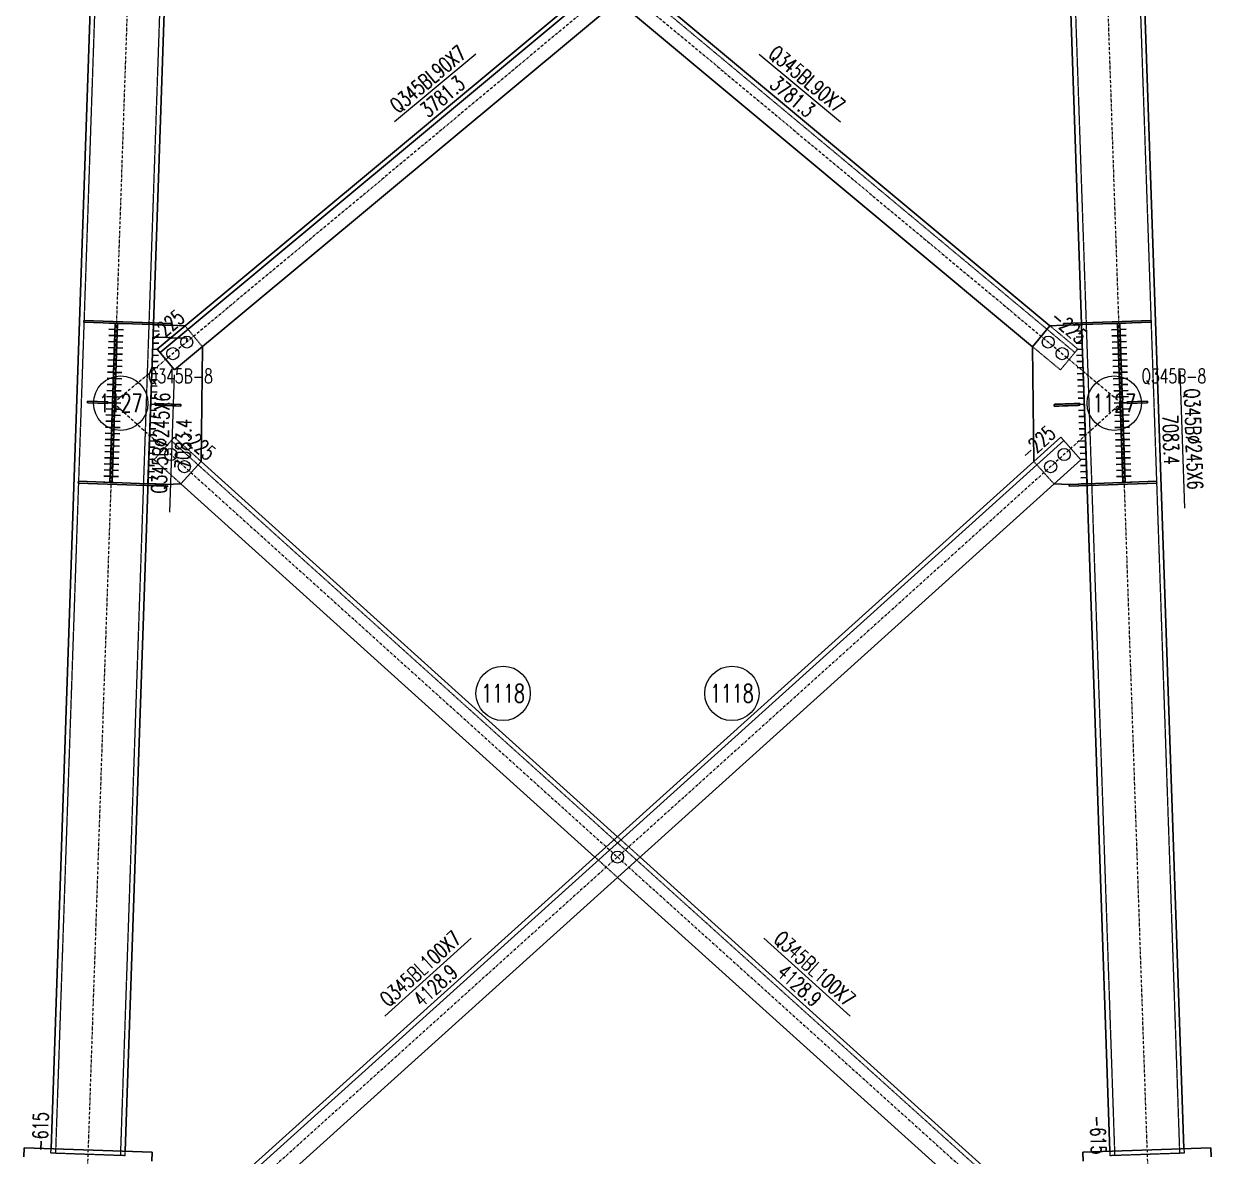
# Model space of a CAD drawing. Extents: x 4047 to 43290, y -150151 to -101862.
# Drawn here: x 38900 to 42831, y -137136 to -133387 of the extents above; entities that cross this region are included whole.
import ezdxf
from ezdxf.enums import TextEntityAlignment as Align

# ---------------------------------------------------------------- set-up
doc = ezdxf.new("R2010")
doc.units = 0
doc.header["$MEASUREMENT"] = 0
doc.linetypes.add('Dash', pattern=[2.75, 2, -0.75])
doc.linetypes.add('DashDot', pattern=[15.6, 9, -3, 0.6, -3])
doc.layers.get('0').update_dxf_attribs({"linetype": 'CONTINUOUS', "lineweight": 25})
doc.layers.get('Defpoints').update_dxf_attribs({"linetype": 'CONTINUOUS'})
doc.styles.get("Standard").update_dxf_attribs({"font": 'simplex.shx', "width": 0.7, "height": 3, "bigfont": 'gbhzfs.shx'})
doc.dimstyles.new('ISO-25$0', dxfattribs={"dimtxt": 2, "dimasz": 1.5, "dimexe": 1.25, "dimexo": 0.625, "dimtad": 1, "dimdsep": 46, "dimtxsty": 'Standard', "dimcen": 2.5, "dimclrd": 150, "dimclre": 2, "dimclrt": 6, "dimadec": 0, "dimazin": 0, "dimtfac": 1, "dimtmove": 0, "dimatfit": 0, "dimfxl": 0, "dimarcsym": 0})

# ---------------------------------------------------------------- blocks, each defined once
blk = doc.blocks.new('M20X45S')
at = {"color": 3, "linetype": 'Continuous', "lineweight": 13}
blk.add_circle((0, 0), 1, dxfattribs=at)
blk = doc.blocks.new('*D201')
at = {"color": 2, "linetype": 'Continuous', "lineweight": -2}
for p, q in [((39326.9, -134436.8), (39327.3, -134424.3)), ((39439.3, -134440.7), (39439.7, -134428.2))]:
    blk.add_line(p, q, dxfattribs=at)
at = {"color": 150, "linetype": 'Continuous', "lineweight": -2}
for p, q in [((39327.5, -134424.5), (39376.6, -134426.2)), ((39439.5, -134428.4), (39390.4, -134426.7))]:
    blk.add_line(p, q, dxfattribs=at)
at = {"color": 150, "linetype": 'Continuous'}
for points in [[(39327.5, -134424.5), (39327.5, -134424.5), (39327.3, -134424.5)], [(39439.5, -134428.3), (39439.5, -134428.4), (39439.7, -134428.4)]]:
    blk.add_solid(points, dxfattribs=at)
at = {"layer": 'Defpoints', "color": 0, "linetype": 'Continuous'}
for p in [(39326.9, -134436.9), (39327.3, -134424.5), (39439.3, -134440.8)]:
    blk.add_point(p, dxfattribs=at)
at = {"color": 6, "linetype": 'Continuous', "insert": (39383.5, -134426.4), "char_height": 3, "attachment_point": 5}
blk.add_mtext('\\A1;112.4908', dxfattribs=at)

msp = doc.modelspace()

# ---------------------------------------------------------------- linework, layer by layer
at = {"color": 1, "linetype": 'Dash', "lineweight": 20}
for p, q in [((39247.29649, -130046.66431), (39004.52587, -137125.85765)), ((39462.17017, -130054.03309), (39219.39956, -137133.22643)), ((42268.61859, -130054.03309), (42511.3892, -137133.22643)), ((42483.49227, -130046.66431), (42726.26289, -137125.85765)), ((39474.30668, -132055.31165), (42379.84338, -134475.30787)), ((39328.71004, -134383.38892), (39388.56873, -134385.44169)), ((42402.07871, -134383.38892), (42342.22746, -134385.44143)), ((39433.55181, -134386.98432), (39491.15036, -134456.13926)), ((42297.23695, -134386.98432), (42389.44314, -134463.78205)), ((42331.84458, -134532.93699), (42239.6384, -134456.13926)), ((42389.44314, -134463.78205), (42331.84458, -134532.93699)), ((39334.50824, -134650.06483), (39334.71388, -134644.06836)), ((39419.48765, -134652.97908), (39334.50824, -134650.06483)), ((39334.71388, -134644.06836), (39419.69329, -134646.9826)), ((39419.69329, -134646.9826), (39419.48765, -134652.97908)), ((42396.07488, -134644.06836), (42311.09547, -134646.9826)), ((42311.09547, -134646.9826), (42311.30111, -134652.97908)), ((42311.30111, -134652.97908), (42396.28052, -134650.06483)), ((42396.28052, -134650.06483), (42396.07488, -134644.06836)), ((39330.94642, -134830.11186), (39397.88393, -134755.81939)), ((39387.8433, -134766.96326), (42455.3134, -137530.75335)), ((39397.88393, -134755.81939), (39487.03489, -134836.14439)), ((39420.09739, -134910.43686), (39330.94642, -134830.11186)), ((42243.75387, -134836.14439), (42310.69137, -134910.43686)), ((39370.52169, -134911.69372), (39310.663, -134909.64096)), ((42360.27451, -134911.69347), (42420.12576, -134909.64096)), ((40865.39438, -136078.04608), (40940.09092, -136145.34766)), ((40865.39438, -136212.64923), (40790.69784, -136145.34766)), ((38989.53468, -137125.34355), (38990.04878, -137110.35236)), ((39234.39074, -137133.74053), (38989.53468, -137125.34355)), ((39234.90484, -137118.74934), (39234.39074, -137133.74053)), ((42496.39801, -137133.74053), (42495.88391, -137118.74934)), ((42741.25408, -137125.34355), (42496.39801, -137133.74053)), ((42740.73997, -137110.35236), (42741.25408, -137125.34355))]:
    msp.add_line(p, q, dxfattribs=at)
at = {"color": 2, "linetype": 'DashDot', "lineweight": 15}
for p, q in [((39354.73333, -130050.3487), (39090.88457, -137744.18072)), ((42376.05543, -130050.3487), (42639.90418, -137744.18072)), ((42440.88508, -131940.76675), (39197.25753, -134642.3559)), ((39289.90367, -131940.76675), (42533.53123, -134642.3559)), ((42533.53163, -134642.35624), (39090.88457, -137744.18072)), ((39197.25712, -134642.35624), (42639.90418, -137744.18072))]:
    msp.add_line(p, q, dxfattribs=at)
at = {"color": 7, "linetype": 'Continuous', "lineweight": 30}
for p, q in [((42256.48208, -132055.31165), (39350.94538, -134475.30787)), ((39202.14038, -134379.0484), (39182.15215, -134378.36293)), ((39210.13568, -134379.32259), (39230.12391, -134380.00805)), ((39328.71004, -134383.38892), (39348.69829, -134384.07439)), ((42402.07871, -134383.38892), (42382.09046, -134384.07439)), ((42520.65308, -134379.32259), (42500.66484, -134380.00805)), ((42528.64837, -134379.0484), (42548.63661, -134378.36293)), ((39200.75215, -134419.52933), (39180.76391, -134418.84386)), ((39201.44627, -134399.28886), (39181.45803, -134398.6034)), ((39208.74744, -134419.80351), (39228.73568, -134420.48898)), ((39209.44156, -134399.56305), (39229.4298, -134400.24852)), ((39328.01592, -134403.62939), (39348.00417, -134404.31485)), ((42402.77283, -134403.62939), (42382.78458, -134404.31485)), ((42521.3472, -134399.56305), (42501.35896, -134400.24852)), ((42522.04131, -134419.80351), (42502.05308, -134420.48898)), ((42529.34249, -134399.28886), (42549.33073, -134398.6034)), ((42530.03661, -134419.52933), (42550.02484, -134418.84386)), ((39199.36391, -134460.01025), (39179.37568, -134459.32478)), ((39200.05803, -134439.76979), (39180.0698, -134439.08432)), ((39207.35921, -134460.28444), (39227.34744, -134460.96991)), ((39208.05333, -134440.04398), (39228.04156, -134440.72944)), ((39326.62769, -134444.11031), (39346.61594, -134444.79578)), ((39327.32181, -134423.86985), (39347.31006, -134424.55532)), ((42403.46695, -134423.86985), (42383.4787, -134424.55532)), ((42404.16107, -134444.11031), (42384.17282, -134444.79578)), ((42522.73543, -134440.04398), (42502.74719, -134440.72944)), ((42523.42955, -134460.28444), (42503.44131, -134460.96991)), ((42530.73073, -134439.76979), (42550.71896, -134439.08432)), ((42531.42484, -134460.01025), (42551.41308, -134459.32478)), ((39197.97568, -134500.49118), (39177.98744, -134499.80571)), ((39198.6698, -134480.25071), (39178.68156, -134479.56525)), ((39205.97097, -134500.76536), (39225.95921, -134501.45083)), ((39206.66509, -134480.5249), (39226.65333, -134481.21037)), ((39325.23946, -134484.59124), (39345.22771, -134485.2767)), ((39325.93357, -134464.35077), (39345.92182, -134465.03624)), ((42404.85518, -134464.35077), (42384.86693, -134465.03624)), ((42405.5493, -134484.59124), (42385.56105, -134485.2767)), ((42524.12367, -134480.5249), (42504.13543, -134481.21037)), ((42524.81778, -134500.76536), (42504.82955, -134501.45083)), ((42532.11896, -134480.25071), (42552.1072, -134479.56525)), ((42532.81308, -134500.49118), (42552.80131, -134499.80571)), ((39196.58745, -134540.9721), (39176.59921, -134540.28664)), ((39197.28156, -134520.73164), (39177.29333, -134520.04617)), ((39205.27686, -134521.00583), (39225.26509, -134521.69129)), ((39323.85122, -134525.07216), (39343.83947, -134525.75763)), ((39324.54534, -134504.8317), (39344.53359, -134505.51717)), ((42406.24342, -134504.8317), (42386.25517, -134505.51717)), ((42406.93754, -134525.07216), (42386.94929, -134525.75763)), ((42525.5119, -134521.00583), (42505.52366, -134521.69129)), ((42533.50719, -134520.73164), (42553.49543, -134520.04617)), ((42534.20131, -134540.9721), (42554.18955, -134540.28664)), ((39195.89333, -134561.21257), (39175.90509, -134560.5271)), ((39203.88862, -134561.48675), (39223.87686, -134562.17222)), ((39204.58274, -134541.24629), (39224.57098, -134541.93176)), ((39322.46299, -134565.55309), (39342.45124, -134566.23856)), ((39323.1571, -134545.31263), (39343.14535, -134545.99809)), ((42407.63165, -134545.31263), (42387.6434, -134545.99809)), ((42408.32577, -134565.55309), (42388.33752, -134566.23856)), ((42526.20602, -134541.24629), (42506.21778, -134541.93176)), ((42526.90013, -134561.48675), (42506.9119, -134562.17222)), ((42534.89543, -134561.21257), (42554.88366, -134560.5271)), ((39194.50509, -134601.69349), (39174.51686, -134601.00802)), ((39195.19921, -134581.45303), (39175.21098, -134580.76756)), ((39202.50039, -134601.96768), (39222.48862, -134602.65315)), ((39203.19451, -134581.72722), (39223.18274, -134582.41268)), ((39321.07475, -134606.03401), (39341.063, -134606.71948)), ((39321.76887, -134585.79355), (39341.75712, -134586.47902)), ((42409.01989, -134585.79355), (42389.03164, -134586.47902)), ((42409.714, -134606.03401), (42389.72575, -134606.71948)), ((42527.59425, -134581.72722), (42507.60601, -134582.41268)), ((42528.28837, -134601.96768), (42508.30013, -134602.65315)), ((42535.58955, -134581.45303), (42555.57778, -134580.76756)), ((42536.28366, -134601.69349), (42556.2719, -134601.00802)), ((39193.11686, -134642.17442), (39173.12862, -134641.48895)), ((39193.81098, -134621.93396), (39173.82274, -134621.24849)), ((39201.11215, -134642.4486), (39221.10039, -134643.13407)), ((39201.80627, -134622.20814), (39221.79451, -134622.89361)), ((39319.68652, -134646.51494), (39339.67477, -134647.20041)), ((39320.38064, -134626.27448), (39340.36889, -134626.95994)), ((42410.40812, -134626.27448), (42390.41987, -134626.95994)), ((42411.10224, -134646.51494), (42391.11399, -134647.20041)), ((42528.98249, -134622.20814), (42508.99425, -134622.89361)), ((42529.6766, -134642.4486), (42509.68837, -134643.13407)), ((42536.97778, -134621.93396), (42556.96602, -134621.24849)), ((42537.6719, -134642.17442), (42557.66013, -134641.48895)), ((39191.72863, -134682.65534), (39171.74039, -134681.96988)), ((39192.42274, -134662.41488), (39172.43451, -134661.72941)), ((39199.72392, -134682.92953), (39219.71216, -134683.615)), ((39200.41804, -134662.68907), (39220.40627, -134663.37454)), ((39318.29828, -134686.99587), (39338.28653, -134687.68133)), ((39318.9924, -134666.7554), (39338.98065, -134667.44087)), ((42411.79636, -134666.7554), (42391.80811, -134667.44087)), ((42412.49047, -134686.99587), (42392.50222, -134687.68133)), ((42530.37072, -134662.68907), (42510.38248, -134663.37454)), ((42531.06484, -134682.92953), (42511.0766, -134683.615)), ((42538.36601, -134662.41488), (42558.35425, -134661.72941)), ((42539.06013, -134682.65534), (42559.04837, -134681.96988)), ((39190.34039, -134723.13627), (39170.35216, -134722.4508)), ((39191.03451, -134702.89581), (39171.04627, -134702.21034)), ((39198.33569, -134723.41046), (39218.32392, -134724.09592)), ((39199.0298, -134703.16999), (39219.01804, -134703.85546)), ((39316.91005, -134727.47679), (39336.8983, -134728.16226)), ((39317.60417, -134707.23633), (39337.59242, -134707.9218)), ((42413.18459, -134707.23633), (42393.19634, -134707.9218)), ((42413.87871, -134727.47679), (42393.89046, -134728.16226)), ((42531.75895, -134703.16999), (42511.77072, -134703.85546)), ((42532.45307, -134723.41046), (42512.46484, -134724.09592)), ((42539.75425, -134702.89581), (42559.74248, -134702.21034)), ((42540.44837, -134723.13627), (42560.4366, -134722.4508)), ((39188.95216, -134763.6172), (39168.96392, -134762.93173)), ((39189.64627, -134743.37673), (39169.65804, -134742.69127)), ((39196.94745, -134763.89138), (39216.93569, -134764.57685)), ((39197.64157, -134743.65092), (39217.6298, -134744.33639)), ((42342.94545, -134766.96326), (39275.47536, -137530.75335)), ((39315.52182, -134767.95772), (39335.51007, -134768.64319)), ((39316.21593, -134747.71725), (39336.20418, -134748.40272)), ((42414.57282, -134747.71725), (42394.58457, -134748.40272)), ((42415.26694, -134767.95772), (42395.27869, -134768.64319)), ((42533.14719, -134743.65092), (42513.15895, -134744.33639)), ((42533.84131, -134763.89138), (42513.85307, -134764.57685)), ((42541.14248, -134743.37673), (42561.13072, -134742.69127)), ((42541.8366, -134763.6172), (42561.82484, -134762.93173)), ((39187.56392, -134804.09812), (39167.57569, -134803.41265)), ((39188.25804, -134783.85766), (39168.2698, -134783.17219)), ((39195.55922, -134804.37231), (39215.54745, -134805.05778)), ((39196.25333, -134784.13185), (39216.24157, -134784.81731)), ((39314.13358, -134808.43864), (39334.12183, -134809.12411)), ((39314.8277, -134788.19818), (39334.81595, -134788.88365)), ((42415.96106, -134788.19818), (42395.97281, -134788.88365)), ((42416.65518, -134808.43864), (42396.66693, -134809.12411)), ((42534.53542, -134784.13185), (42514.54719, -134784.81731)), ((42535.22954, -134804.37231), (42515.2413, -134805.05778)), ((42542.53072, -134783.85766), (42562.51895, -134783.17219)), ((42543.22483, -134804.09812), (42563.21307, -134803.41265)), ((39186.17569, -134844.57905), (39166.18745, -134843.89358)), ((39186.86981, -134824.33858), (39166.88157, -134823.65312)), ((39194.17098, -134844.85323), (39214.15922, -134845.5387)), ((39194.8651, -134824.61277), (39214.85334, -134825.29824)), ((39312.74535, -134848.91957), (39332.7336, -134849.60504)), ((39313.43946, -134828.67911), (39333.42771, -134829.36457)), ((42417.34929, -134828.67911), (42397.36104, -134829.36457)), ((42418.04341, -134848.91957), (42398.05516, -134849.60504)), ((42535.92366, -134824.61277), (42515.93542, -134825.29824)), ((42536.61777, -134844.85323), (42516.62954, -134845.5387)), ((42543.91895, -134824.33858), (42563.90719, -134823.65312)), ((42544.61307, -134844.57905), (42564.6013, -134843.89358)), ((39184.78745, -134885.05997), (39164.79922, -134884.37451)), ((39185.48157, -134864.81951), (39165.49333, -134864.13404)), ((39192.78275, -134885.33416), (39212.77098, -134886.01963)), ((39193.47687, -134865.0937), (39213.4651, -134865.77916)), ((39311.35711, -134889.40049), (39331.34536, -134890.08596)), ((39312.05123, -134869.16003), (39332.03948, -134869.8455)), ((42418.73753, -134869.16003), (42398.74928, -134869.8455)), ((42419.43164, -134889.40049), (42399.44339, -134890.08596)), ((42537.31189, -134865.0937), (42517.32366, -134865.77916)), ((42538.00601, -134885.33416), (42518.01777, -134886.01963)), ((42545.30719, -134864.81951), (42565.29542, -134864.13404)), ((42546.0013, -134885.05997), (42565.98954, -134884.37451)), ((39184.09334, -134905.30044), (39164.1051, -134904.61497)), ((39192.08863, -134905.57462), (39212.07687, -134906.26009)), ((39310.663, -134909.64096), (39330.65125, -134910.32643)), ((42420.12576, -134909.64096), (42400.13751, -134910.32643)), ((42538.70013, -134905.57462), (42518.71189, -134906.26009)), ((42546.69542, -134905.30044), (42566.68366, -134904.61497))]:
    msp.add_line(p, q, dxfattribs=at)
at = {"color": 7, "linetype": 'Continuous', "lineweight": 13}
for p, q in [((40396.32701, -133487.49033), (40127.39111, -133711.4847)), ((41334.46174, -133487.49033), (41603.39765, -133711.4847)), ((42727.48928, -134535.67559), (42743.08367, -134990.40827)), ((39398.06742, -134549.21358), (39382.47302, -135003.94626)), ((40380.73464, -136413.77208), (40094.70864, -136671.48146)), ((41350.05412, -136413.77208), (41636.08012, -136671.48146))]:
    msp.add_line(p, q, dxfattribs=at)
at = {"color": 7, "linetype": 'Continuous', "lineweight": 30}
for points in [[(38990.04878, -137110.35236), (39231.96256, -130056.14433)], [(42498.82619, -130056.14433), (42740.73997, -137110.35236)], [(39476.81862, -130064.54132), (39234.90484, -137118.74934)], [(42495.88391, -137118.74934), (42253.97013, -130064.54132)], [(42246.88232, -132043.78582), (39341.34562, -134463.78205)], [(39398.94417, -134532.93699), (42304.48087, -132112.94077)], [(40935.70864, -133252.97925), (42297.23695, -134386.98432)], [(42239.6384, -134456.13926), (40865.39438, -133311.54339)], [(39098.3386, -134375.48867), (39098.54424, -134369.49219)], [(39388.56873, -134385.44169), (39098.3386, -134375.48867)], [(39098.54424, -134369.49219), (39388.77437, -134379.44521)], [(39184.09334, -134905.30044), (39202.14038, -134379.0484)], [(39210.13568, -134379.32259), (39192.08863, -134905.57462)], [(39202.14038, -134379.0484), (39210.13568, -134379.32259)], [(39310.663, -134909.64096), (39328.71004, -134383.38892)], [(39388.77437, -134379.44521), (39388.56873, -134385.44169)], [(42342.02182, -134379.44496), (42632.07154, -134369.49813)], [(42342.22746, -134385.44143), (42342.02182, -134379.44496)], [(42632.27718, -134375.4946), (42342.22746, -134385.44143)], [(42420.12576, -134909.64096), (42402.07871, -134383.38892)], [(42520.65308, -134379.32259), (42528.64837, -134379.0484)], [(42538.70013, -134905.57462), (42520.65308, -134379.32259)], [(42528.64837, -134379.0484), (42546.69542, -134905.30044)], [(42632.07154, -134369.49813), (42632.27718, -134375.4946)], [(39388.56873, -134385.44169), (39433.55181, -134386.98432)], [(42297.23695, -134386.98432), (42239.6384, -134456.13926)], [(42342.22746, -134385.44143), (42297.23695, -134386.98432)], [(39491.15036, -134456.13926), (39487.03489, -134836.14439)], [(42239.6384, -134456.13926), (42243.75387, -134836.14439)], [(39341.34562, -134463.78205), (39398.94417, -134532.93699)], [(39110.6885, -134636.38573), (39110.48286, -134642.38221)], [(39110.48286, -134642.38221), (39178.0893, -134644.70067)], [(39178.29494, -134638.7042), (39110.6885, -134636.38573)], [(39178.0893, -134644.70067), (39178.29494, -134638.7042)], [(39334.71388, -134644.06836), (39334.50824, -134650.06483)], [(39334.50824, -134650.06483), (39419.48765, -134652.97908)], [(39419.69329, -134646.9826), (39334.71388, -134644.06836)], [(39419.48765, -134652.97908), (39419.69329, -134646.9826)], [(42396.07488, -134644.06836), (42311.09547, -134646.9826)], [(42311.09547, -134646.9826), (42311.30111, -134652.97908)], [(42311.30111, -134652.97908), (42396.28052, -134650.06483)], [(42396.28052, -134650.06483), (42396.07488, -134644.06836)], [(42620.10025, -134636.38573), (42552.49382, -134638.7042)], [(42552.49382, -134638.7042), (42552.69946, -134644.70067)], [(42552.69946, -134644.70067), (42620.30589, -134642.38221)], [(42620.30589, -134642.38221), (42620.10025, -134636.38573)], [(42332.90483, -134755.81939), (39265.43473, -137519.60948)], [(42399.84233, -134830.11186), (42332.90483, -134755.81939)], [(39332.37224, -137593.90195), (42399.84233, -134830.11186)], [(39487.03489, -134836.14439), (39420.09739, -134910.43686)], [(39487.03489, -134836.14439), (40865.39438, -136078.04608)], [(39080.08591, -134907.73718), (39080.29155, -134901.74071)], [(39370.31605, -134917.6902), (39080.08591, -134907.73718)], [(39080.29155, -134901.74071), (39370.52169, -134911.69372)], [(39192.08863, -134905.57462), (39184.09334, -134905.30044)], [(39370.52169, -134911.69372), (39370.31605, -134917.6902)], [(39370.62775, -134911.69736), (39370.52169, -134911.69372)], [(39420.09739, -134910.43686), (39370.62775, -134911.69736)], [(40790.69784, -136145.34766), (39420.09739, -134910.43686)], [(42310.69137, -134910.43686), (42360.16101, -134911.69736)], [(42360.16101, -134911.69736), (42360.27451, -134911.69347)], [(42360.27451, -134911.69347), (42650.32422, -134901.74664)], [(42360.48015, -134917.68994), (42360.27451, -134911.69347)], [(42650.52986, -134907.74311), (42360.48015, -134917.68994)], [(42546.69542, -134905.30044), (42538.70013, -134905.57462)], [(42650.32422, -134901.74664), (42650.52986, -134907.74311)], [(40940.09092, -136145.34766), (42376.20306, -137439.28448)], [(42309.26556, -137513.57695), (40865.39438, -136212.64923)], [(38900.60136, -137107.28489), (38899.57316, -137137.26727)], [(39324.35226, -137121.81681), (38900.60136, -137107.28489)], [(39323.32406, -137151.79919), (39324.35226, -137121.81681)], [(42830.18739, -137107.28489), (42406.43649, -137121.81681)], [(42406.43649, -137121.81681), (42407.4647, -137151.79919)], [(42831.21559, -137137.26727), (42830.18739, -137107.28489)]]:
    msp.add_lwpolyline(points, dxfattribs=at)
at = {"color": 7, "linetype": 'Continuous', "lineweight": 13}
for centre in [(39220.74468, -134643.12187), (42510.04408, -134643.12187), (40486.64209, -135603.53321), (41244.14667, -135603.53321)]:
    msp.add_circle(centre, 90, dxfattribs=at)

# ---------------------------------------------------------------- block references
at = {"color": 3, "linetype": 'Continuous', "lineweight": 13, "xscale": 20, "yscale": 20, "zscale": 20}
for p in [(39439.29944, -134440.76131), (42291.48932, -134440.76131), (39393.19614, -134479.16034), (42337.59262, -134479.16034), (39386.70292, -134813.04687), (42344.08584, -134813.04687), (39431.2784, -134853.20937), (42299.51036, -134853.20937), (40865.39438, -136145.34766)]:
    msp.add_blockref('M20X45S', p, dxfattribs=at)

# ---------------------------------------------------------------- texts
at = {"color": 7, "linetype": 'Continuous', "lineweight": 13, "width": 0.7}
for s, rotation, p in [('Q345BL90X7', 39.79062077, (40237.85966, -133570.67296)), ('Q345BL90X7', 320.20937923, (41492.92909, -133570.67296)), ('3781.3', 39.79062077, (40285.85846, -133628.30208)), ('3781.3', 320.20937923, (41444.9303, -133628.30208)), ('-225', 39.79062077, (39371.1334, -134390.16861)), ('-225', 320.20937923, (42359.65535, -134390.16861)), ('Q345B%%C245X6', 88.03589448, (39352.79225, -134775.29467)), ('Q345B%%C245X6', 271.96410552, (42772.76444, -134761.75668)), ('7083.4', 271.96410552, (42697.80851, -134764.32718)), ('7083.4', 88.03589448, (39427.74819, -134777.86517)), ('-225', 42.01884713, (42255.79854, -134774.81596)), ('-225', 317.98115287, (39474.99022, -134774.81596)), ('Q345BL100X7', 42.01884713, (40212.62008, -136514.76709)), ('Q345BL100X7', 317.98115287, (41518.16868, -136514.76709)), ('4128.9', 42.01884713, (40262.8232, -136570.48644)), ('4128.9', 317.98115287, (41467.96555, -136570.48644)), ('-615', 88.03589448, (38954.45585, -137054.09942)), ('-615', 271.96410552, (42456.52091, -137065.06691))]:
    msp.add_text(s, height=50, rotation=rotation, dxfattribs=at).set_placement(p, align=Align.MIDDLE_CENTER)
for p in [(39310.74468, -134553.12187), (42600.04408, -134553.12187)]:
    msp.add_text('Q345B-8', height=48, dxfattribs=at).set_placement(p, align=Align.MIDDLE_LEFT)
for s, p in [('1127', (39220.74468, -134643.12187)), ('1127', (42510.04408, -134643.12187)), ('1118', (40486.64209, -135603.53321)), ('1118', (41244.14667, -135603.53321))]:
    msp.add_text(s, height=60, dxfattribs=at).set_placement(p, align=Align.MIDDLE_CENTER)

# ---------------------------------------------------------------- dimensions: what is measured, and where the dimension line sits
at = {"color": 3, "linetype": 'Continuous'}
dim = msp.add_aligned_dim(p1=(39439.29944, -134440.76131), p2=(39326.87476, -134436.90587), distance=-12.41178, dimstyle='ISO-25$0', override={"dimtxt": 0.18, "dimasz": 0.18, "dimexe": 0.18, "dimexo": 0.0625, "dimgap": 0.09, "dimtad": 0, "dimtih": 1, "dimtoh": 1, "dimdec": 4, "dimzin": 0, "dimcen": 0.09, "dimtdec": 4, "dimtofl": 0, "dimtolj": 1, "dimtzin": 0}, dxfattribs=at)
dim.commit()
dim.dimension.update_dxf_attribs({"geometry": '*D201', "text_midpoint": (39383.51249, -134426.4291)})

doc.saveas('drawing.dxf')
